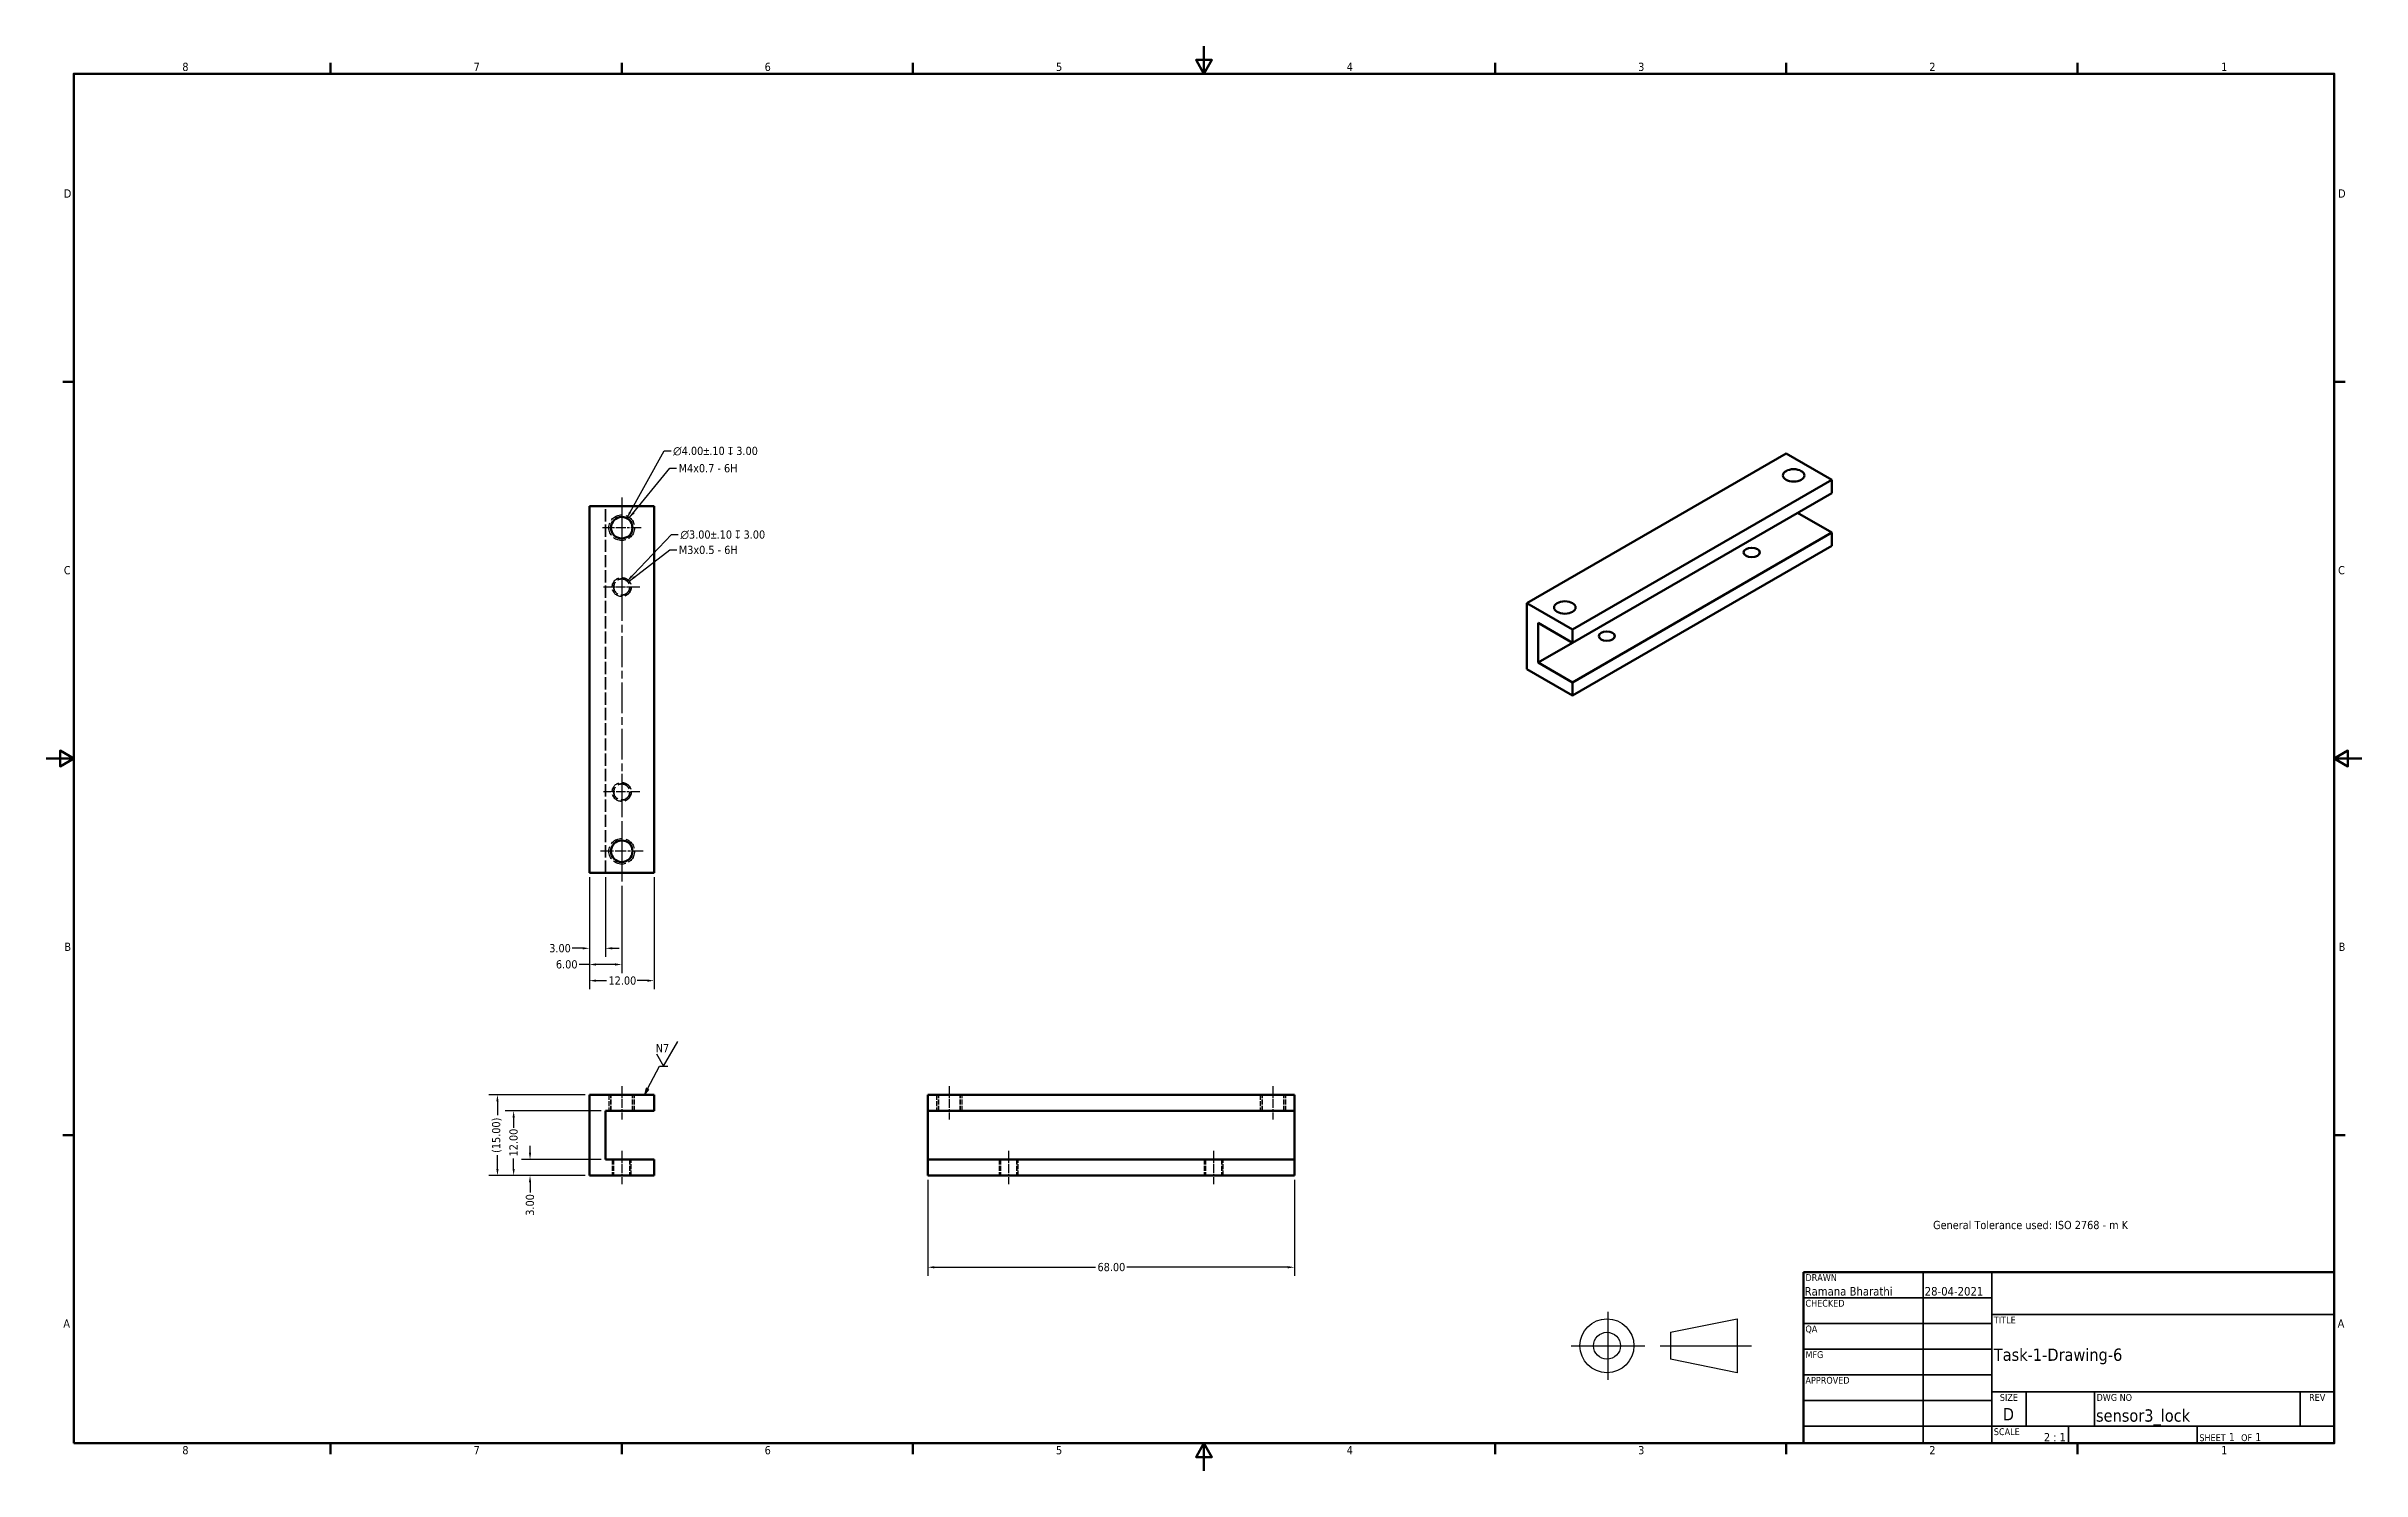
# Model space of a CAD drawing. Header units: millimetres. Extents: x 1 to 431, y 8 to 272.
import ezdxf
from ezdxf.enums import TextEntityAlignment as Align

# ---------------------------------------------------------------- set-up
doc = ezdxf.new("R2010")
doc.units = ezdxf.units.MM
doc.header["$LTSCALE"] = 0.5
doc.linetypes.add('CHAIN', pattern=[0.7087, 0.4724, -0.0591, 0.1181, -0.0591])
doc.linetypes.add('DASHED', pattern=[0.2067, 0.1654, -0.0413])
for name, color, linetype, lineweight in [('Border (ANSI)', 7, 'Continuous', 70), ('Center Mark (ANSI)', 7, 'Continuous', 25), ('Centerline (ANSI)', 7, 'Continuous', 25), ('Dimension (ANSI)', 7, 'Continuous', 25), ('Hidden (ANSI)', 7, 'DASHED', 35), ('Hidden Narrow (ANSI)', 7, 'DASHED', 25), ('Sketch Geometry (ANSI)', 7, 'Continuous', 25), ('Symbol (ANSI)', 7, 'Continuous', 25), ('Title (ANSI)', 7, 'Continuous', 50), ('Visible (ANSI)', 7, 'Continuous', 50)]:
    doc.layers.add(name, color=color, linetype=linetype, lineweight=lineweight)
doc.styles.add('Note Text (ANSI)', font='tahoma.ttf')
doc.styles.add('Text Style30', font='tahoma.ttf')
doc.styles.add('Text Style38', font='tahoma.ttf')
doc.styles.add('Text Style39', font='tahoma.ttf')
doc.dimstyles.new('Default - mm (ANSI)', dxfattribs={"dimscale": 0.5, "dimtxt": 3.048, "dimasz": 2.5, "dimexe": 3.175, "dimexo": 1.6002, "dimgap": 0.8, "dimtad": 0, "dimtoh": 1, "dimrnd": 1e-08, "dimzin": 4, "dimdsep": 46, "dimtxsty": 'Note Text (ANSI)', "dimcen": 0.09, "dimdle": 10, "dimclrd": 256, "dimclre": 256, "dimclrt": 256, "dimadec": 1, "dimazin": 1, "dimtfac": 1, "dimtofl": 0, "dimtmove": 0, "dimatfit": 3, "dimfxl": 1, "dimtolj": 1, "dimtzin": 4, "dimlwd": -1, "dimlwe": -1, "dimarcsym": 0})
doc.dimstyles.new('Default - mm (ANSI)$7', dxfattribs={"dimscale": 0.5, "dimtxt": 3.048, "dimasz": 2.5, "dimexe": 3.175, "dimexo": 1.6002, "dimgap": 0.8, "dimtad": 0, "dimtoh": 1, "dimrnd": 1e-08, "dimzin": 4, "dimdsep": 46, "dimtxsty": 'Note Text (ANSI)', "dimcen": 0.09, "dimdle": 10, "dimclrd": 256, "dimclre": 256, "dimclrt": 256, "dimadec": 1, "dimazin": 1, "dimtfac": 1, "dimtofl": 0, "dimtmove": 0, "dimatfit": 3, "dimfxl": 1, "dimtolj": 1, "dimtzin": 4, "dimlwd": -1, "dimlwe": -1, "dimarcsym": 0})

# ---------------------------------------------------------------- blocks, each defined once
blk = doc.blocks.new('Borders Default Border')
at = {"layer": 'Border (ANSI)'}
for p, q in [((107.95, 533.4), (107.95, 537.46)), ((215.9, 533.4), (215.9, 537.46)), ((323.85, 533.4), (323.85, 537.46)), ((539.75, 533.4), (539.75, 537.46)), ((647.7, 533.4), (647.7, 537.46)), ((755.65, 533.4), (755.65, 537.46)), ((12.7, 419.1), (8.64, 419.1)), ((850.9, 419.1), (854.96, 419.1)), ((12.7, 139.7), (8.64, 139.7)), ((850.9, 139.7), (854.96, 139.7)), ((107.95, 25.4), (107.95, 21.34)), ((215.9, 25.4), (215.9, 21.34)), ((323.85, 25.4), (323.85, 21.34)), ((539.75, 25.4), (539.75, 21.34)), ((647.7, 25.4), (647.7, 21.34)), ((755.65, 25.4), (755.65, 21.34))]:
    blk.add_line(p, q, dxfattribs=at)
at = {"layer": 'Border (ANSI)', "flags": 128}
for points in [[(431.8, 543.56), (431.8, 533.4), (428.87, 538.48), (434.73, 538.48), (431.8, 533.4)], [(12.7, 25.4), (12.7, 533.4), (850.9, 533.4), (850.9, 25.4), (12.7, 25.4)], [(2.54, 279.4), (12.7, 279.4), (7.62, 282.33), (7.62, 276.47), (12.7, 279.4)], [(861.06, 279.4), (850.9, 279.4), (855.98, 282.33), (855.98, 276.47), (850.9, 279.4)], [(431.8, 15.24), (431.8, 25.4), (428.87, 20.32), (434.73, 20.32), (431.8, 25.4)]]:
    blk.add_lwpolyline(points, dxfattribs=at)
at = {"layer": 'Border (ANSI)', "char_height": 3.05, "attachment_point": 7, "style": 'Note Text (ANSI)'}
for s, insert in [('8', (52.98, 534.35)), ('7', (160.98, 534.42)), ('6', (268.9, 534.35)), ('5', (376.93, 534.35)), ('4', (484.71, 534.42)), ('3', (592.78, 534.35)), ('2', (700.75, 534.42)), ('1', (808.94, 534.42)), ('D', (9.04, 487.43)), ('D', (852.32, 487.43)), ('C', (9.04, 347.67)), ('C', (852.32, 347.67)), ('B', (9.23, 208.03)), ('B', (852.51, 208.03)), ('A', (8.86, 68.33)), ('A', (852.14, 68.33)), ('8', (52.98, 21.27)), ('7', (160.98, 21.34)), ('6', (268.9, 21.27)), ('5', (376.93, 21.27)), ('4', (484.71, 21.34)), ('3', (592.78, 21.27)), ('2', (700.75, 21.34)), ('1', (808.94, 21.34))]:
    blk.add_mtext(s, dxfattribs=dict(at, insert=insert))
blk = doc.blocks.new('Title Blocks ANSI - Large')
at = {"layer": 'Title (ANSI)'}
for p, q in [((127, 189.23), (127, 125.73)), ((323.85, 189.23), (127, 189.23)), ((323.85, 125.73), (323.85, 189.23)), ((127, 125.73), (323.85, 125.73))]:
    blk.add_line(p, q, dxfattribs=at)
at = {"layer": 'Title (ANSI)', "lineweight": 35}
for p, q in [((171.45, 125.73), (171.45, 189.23)), ((196.85, 125.73), (196.85, 189.23)), ((127, 179.7), (196.85, 179.7)), ((196.85, 173.48), (323.85, 173.48)), ((127, 170.18), (196.85, 170.18)), ((127, 160.65), (196.85, 160.65)), ((127, 151.13), (196.85, 151.13)), ((127, 141.6), (196.85, 141.6)), ((323.85, 144.78), (196.85, 144.78)), ((209.55, 132.08), (209.55, 144.78)), ((234.95, 132.08), (234.95, 144.78)), ((311.15, 132.08), (311.15, 144.78)), ((196.85, 132.08), (127, 132.08)), ((323.85, 132.08), (196.85, 132.08)), ((225.3, 132.08), (225.3, 125.73)), ((273.05, 132.08), (273.05, 125.73))]:
    blk.add_line(p, q, dxfattribs=at)
at = {"layer": 'Title (ANSI)', "style": 'Text Style38'}
for s, p in [('DRAWN', (127.76, 188.47)), ('CHECKED', (127.76, 178.94)), ('TITLE', (197.61, 172.72)), ('QA', (127.76, 169.42)), ('MFG', (127.76, 159.89)), ('APPROVED', (127.76, 150.37)), ('DWG NO', (235.71, 144.02)), ('SCALE', (197.61, 131.32))]:
    blk.add_text(s, height=2.54, dxfattribs=at).set_placement(p, align=Align.TOP_LEFT)
for s, p in [('SIZE', (203.2, 144.02)), ('REV', (317.5, 144.02))]:
    blk.add_text(s, height=2.54, dxfattribs=at).set_placement(p, align=Align.TOP_CENTER)
at = {"layer": 'Title (ANSI)', "insert": (273.81, 126.49), "char_height": 3.048, "attachment_point": 7, "style": 'Note Text (ANSI)'}
blk.add_mtext('\\fTahoma|b0|i0;\\H2.5400;SHEET\\fTahoma|b0|i0;\\H3.0480; 1  \\fTahoma|b0|i0;\\H2.5400;OF\\fTahoma|b0|i0;\\H3.0480; 1 ', dxfattribs=at)
at = {"layer": 'Title (ANSI)'}
for tag, p, height, style in [('AUTHOR_001', (127.44, 180.53), 3.17, 'Text Style39'), ('CREATION_DATE_001', (171.98, 180.54), 3.17, 'Text Style39'), ('TITLE_001', (197.61, 156.32), 4.57, 'Text Style30'), ('Sheet_Size_001', (200.93, 134.24), 4.57, 'Text Style30'), ('PART_NUMBER_001', (235.51, 133.76), 4.57, 'Text Style30'), ('Initial_View_Scale_001', (216.2, 126.49), 3.05, 'Note Text (ANSI)')]:
    blk.add_attdef(tag, p, '', height=height, dxfattribs=dict(at, style=style))
at = {"layer": 'Title (ANSI)', "style": 'Text Style39'}
for tag, p in [('COMPANY', (260.35, 181.36)), ('REVISION_NUMBER', (317.5, 136.52))]:
    blk.add_attdef(tag, text='', height=3.17, dxfattribs=at).set_placement(p, align=Align.MIDDLE_CENTER)
for tag, p in [('CHECKED_BY', (127.76, 170.94)), ('CHECKED_DATE', (172.21, 170.94)), ('MFG_APPROVED_BY', (127.76, 151.89)), ('MFG_APPROVED_DATE', (172.21, 151.89)), ('ENG_APPROVED_BY', (127.76, 142.37)), ('ENG_APPROVAL_DATE', (172.21, 142.37))]:
    blk.add_attdef(tag, text='', height=3.17, dxfattribs=at).set_placement(p, align=Align.BOTTOM_LEFT)
blk = doc.blocks.new('3rd angle projection')
at = {"layer": 'Sketch Geometry (ANSI)'}
for p, q in [((-19.79, 12.57), (-19.79, -12.57)), ((3.43, 5.01), (28.05, 10.01)), ((28.05, 10.01), (28.05, -9.99)), ((-33.45, 0.01), (-6.14, 0.01)), ((-0.41, 0), (33.45, 0)), ((3.43, 5.01), (3.43, -4.99)), ((28.05, -9.99), (3.43, -4.99))]:
    blk.add_line(p, q, dxfattribs=at)
for radius in [10, 5]:
    blk.add_circle((-20.18, 0.01), radius, dxfattribs=at)
blk = doc.blocks.new('Surface Texture Identifier1')
at = {"layer": 'Symbol (ANSI)'}
for p, q in [((231.45, 165.29), (236.73, 174.43)), ((225.46, 156.91), (229.86, 165.28)), ((228.81, 169.86), (231.45, 165.29)), ((229.86, 165.28), (233.04, 165.28)), ((225.02, 157.15), (224.29, 154.7)), ((225.46, 156.91), (224.29, 154.7)), ((224.29, 154.7), (225.9, 156.68)), ((225.9, 156.68), (225.02, 157.15))]:
    blk.add_line(p, q, dxfattribs=at)
at = {"layer": 'Symbol (ANSI)', "flags": 128}
blk.add_lwpolyline([(225.02, 157.15), (224.29, 154.7), (225.9, 156.68), (225.02, 157.15)], dxfattribs=at)
at = {"layer": 'Symbol (ANSI)'}
blk.add_solid([(225.02, 157.15), (224.29, 154.7), (225.9, 156.68), (225.02, 157.15)], dxfattribs=at)
at = {"layer": 'Symbol (ANSI)', "insert": (228.5, 170.47), "char_height": 3.048, "attachment_point": 7, "style": 'Note Text (ANSI)'}
blk.add_mtext('N7', dxfattribs=at)
blk = doc.blocks.new('*D8')
at = {"layer": 'Defpoints', "color": 0, "transparency": 16777216}
for p in [(90.95, 65.35), (104.95, 65.35), (101.95, 62.35)]:
    blk.add_point(p, dxfattribs=at)
at = {"layer": 'Dimension (ANSI)', "transparency": 16777216}
for p, q in [((104.15, 65.35), (89.36, 65.35)), ((90.95, 66.6), (90.95, 67.85)), ((101.15, 62.35), (89.36, 62.35)), ((90.95, 61.1), (90.95, 59.19))]:
    blk.add_line(p, q, dxfattribs=at)
for points in [[(90.74, 66.6), (91.16, 66.6), (90.95, 65.35)], [(90.74, 61.1), (91.16, 61.1), (90.95, 62.35)]]:
    blk.add_solid(points, dxfattribs=at)
at = {"layer": 'Dimension (ANSI)', "transparency": 16777216, "insert": (90.16, 54.91), "char_height": 1.524, "attachment_point": 1, "rotation": 90, "style": 'Note Text (ANSI)'}
blk.add_mtext('\\A1;3.00', dxfattribs=at)
blk = doc.blocks.new('*D9')
at = {"layer": 'Defpoints', "color": 0, "transparency": 16777216}
for p in [(87.91, 74.35), (104.95, 74.35), (101.95, 62.35)]:
    blk.add_point(p, dxfattribs=at)
at = {"layer": 'Dimension (ANSI)', "transparency": 16777216}
for p, q in [((104.15, 74.35), (86.32, 74.35)), ((87.91, 73.1), (87.91, 71.2)), ((87.91, 63.6), (87.91, 65.5)), ((101.15, 62.35), (86.32, 62.35))]:
    blk.add_line(p, q, dxfattribs=at)
for points in [[(87.7, 73.1), (88.12, 73.1), (87.91, 74.35)], [(87.7, 63.6), (88.12, 63.6), (87.91, 62.35)]]:
    blk.add_solid(points, dxfattribs=at)
at = {"layer": 'Dimension (ANSI)', "transparency": 16777216, "insert": (87.12, 65.9), "char_height": 1.524, "attachment_point": 1, "rotation": 90, "style": 'Note Text (ANSI)'}
blk.add_mtext('\\A1;12.00', dxfattribs=at)
blk = doc.blocks.new('*D10')
at = {"layer": 'Defpoints', "color": 0, "transparency": 16777216}
for p in [(84.91, 77.35), (101.95, 77.35), (101.95, 62.35)]:
    blk.add_point(p, dxfattribs=at)
at = {"layer": 'Dimension (ANSI)', "transparency": 16777216}
for p, q in [((101.15, 77.35), (83.32, 77.35)), ((84.91, 76.1), (84.91, 73.55)), ((84.91, 63.6), (84.91, 66.15)), ((101.15, 62.35), (83.32, 62.35))]:
    blk.add_line(p, q, dxfattribs=at)
for points in [[(84.7, 76.1), (85.12, 76.1), (84.91, 77.35)], [(84.7, 63.6), (85.12, 63.6), (84.91, 62.35)]]:
    blk.add_solid(points, dxfattribs=at)
at = {"layer": 'Dimension (ANSI)', "transparency": 16777216, "insert": (83.9, 66.55), "char_height": 1.524, "attachment_point": 1, "rotation": 90, "style": 'Note Text (ANSI)'}
blk.add_mtext('\\A1;(15.00)', dxfattribs=at)
blk = doc.blocks.new('*D11')
at = {"layer": 'Defpoints', "color": 0, "transparency": 16777216}
for p in [(101.95, 118.5), (104.95, 118.5), (104.95, 104.5)]:
    blk.add_point(p, dxfattribs=at)
at = {"layer": 'Dimension (ANSI)', "transparency": 16777216}
for p, q in [((101.95, 117.7), (101.95, 102.91)), ((104.95, 117.7), (104.95, 102.91)), ((100.7, 104.5), (98.79, 104.5)), ((106.2, 104.5), (107.45, 104.5))]:
    blk.add_line(p, q, dxfattribs=at)
for points in [[(100.7, 104.71), (100.7, 104.29), (101.95, 104.5)], [(106.2, 104.71), (106.2, 104.29), (104.95, 104.5)]]:
    blk.add_solid(points, dxfattribs=at)
at = {"layer": 'Dimension (ANSI)', "transparency": 16777216, "insert": (94.51, 105.29), "char_height": 1.524, "attachment_point": 1, "style": 'Note Text (ANSI)'}
blk.add_mtext('\\A1;3.00', dxfattribs=at)
blk = doc.blocks.new('*D12')
at = {"layer": 'Defpoints', "color": 0, "transparency": 16777216}
for p in [(101.95, 118.5), (107.95, 116.91), (107.95, 101.5)]:
    blk.add_point(p, dxfattribs=at)
at = {"layer": 'Dimension (ANSI)', "transparency": 16777216}
for p, q in [((101.95, 117.7), (101.95, 99.91)), ((107.95, 116.11), (107.95, 99.91)), ((101.95, 101.5), (100.05, 101.5)), ((106.7, 101.5), (103.2, 101.5))]:
    blk.add_line(p, q, dxfattribs=at)
for points in [[(103.2, 101.71), (103.2, 101.29), (101.95, 101.5)], [(106.7, 101.71), (106.7, 101.29), (107.95, 101.5)]]:
    blk.add_solid(points, dxfattribs=at)
at = {"layer": 'Dimension (ANSI)', "transparency": 16777216, "insert": (95.75, 102.29), "char_height": 1.524, "attachment_point": 1, "style": 'Note Text (ANSI)'}
blk.add_mtext('\\A1;6.00', dxfattribs=at)
blk = doc.blocks.new('*D13')
at = {"layer": 'Defpoints', "color": 0, "transparency": 16777216}
for p in [(101.95, 118.5), (113.95, 118.5), (113.95, 98.5)]:
    blk.add_point(p, dxfattribs=at)
at = {"layer": 'Dimension (ANSI)', "transparency": 16777216}
for p, q in [((101.95, 117.7), (101.95, 96.91)), ((113.95, 117.7), (113.95, 96.91)), ((103.2, 98.5), (105.1, 98.5)), ((112.7, 98.5), (110.8, 98.5))]:
    blk.add_line(p, q, dxfattribs=at)
for points in [[(103.2, 98.71), (103.2, 98.29), (101.95, 98.5)], [(112.7, 98.71), (112.7, 98.29), (113.95, 98.5)]]:
    blk.add_solid(points, dxfattribs=at)
at = {"layer": 'Dimension (ANSI)', "transparency": 16777216, "insert": (105.5, 99.29), "char_height": 1.524, "attachment_point": 1, "style": 'Note Text (ANSI)'}
blk.add_mtext('\\A1;12.00', dxfattribs=at)
blk = doc.blocks.new('*D14')
at = {"layer": 'Defpoints', "color": 0, "transparency": 16777216}
for p in [(164.68, 62.35), (232.68, 62.35), (232.68, 45.35)]:
    blk.add_point(p, dxfattribs=at)
at = {"layer": 'Dimension (ANSI)', "transparency": 16777216}
for p, q in [((164.68, 61.55), (164.68, 43.76)), ((232.68, 61.55), (232.68, 43.76)), ((165.93, 45.35), (195.76, 45.35)), ((231.43, 45.35), (201.6, 45.35))]:
    blk.add_line(p, q, dxfattribs=at)
for points in [[(165.93, 45.56), (165.93, 45.14), (164.68, 45.35)], [(231.43, 45.56), (231.43, 45.14), (232.68, 45.35)]]:
    blk.add_solid(points, dxfattribs=at)
at = {"layer": 'Dimension (ANSI)', "transparency": 16777216, "insert": (196.16, 46.15), "char_height": 1.524, "attachment_point": 1, "style": 'Note Text (ANSI)'}
blk.add_mtext('\\A1;68.00', dxfattribs=at)

msp = doc.modelspace()

# ---------------------------------------------------------------- linework, layer by layer
at = {"layer": 'Center Mark (ANSI)', "linetype": 'CHAIN', "ltscale": 7.971688}
for p, q in [((107.95, 186.085), (107.95, 178.91)), ((111.538, 182.497), (104.363, 182.497))]:
    msp.add_line(p, q, dxfattribs=at)
at = {"layer": 'Center Mark (ANSI)', "linetype": 'CHAIN', "ltscale": 7.461716}
for p, q in [((107.95, 174.855), (107.95, 168.139)), ((111.308, 171.497), (104.592, 171.497)), ((111.308, 133.497), (104.592, 133.497)), ((107.95, 136.855), (107.95, 130.139))]:
    msp.add_line(p, q, dxfattribs=at)
at = {"layer": 'Center Mark (ANSI)', "linetype": 'CHAIN', "ltscale": 6.860638}
for p, q in [((107.95, 174.585), (107.95, 168.41)), ((111.038, 171.497), (104.863, 171.497))]:
    msp.add_line(p, q, dxfattribs=at)
at = {"layer": 'Center Mark (ANSI)', "linetype": 'CHAIN', "ltscale": 8.813865}
for p, q in [((107.95, 126.464), (107.95, 118.531)), ((111.917, 122.497), (103.984, 122.497))]:
    msp.add_line(p, q, dxfattribs=at)
at = {"layer": 'Centerline (ANSI)', "linetype": 'CHAIN', "ltscale": 24.192183}
msp.add_line((107.95, 188.085), (107.95, 116.91), dxfattribs=at)
at = {"layer": 'Centerline (ANSI)', "linetype": 'CHAIN', "ltscale": 6.860638}
for p, q in [((107.95, 78.938), (107.95, 72.763)), ((168.684, 78.938), (168.684, 72.763)), ((228.684, 78.938), (228.684, 72.763)), ((107.95, 66.938), (107.95, 60.763)), ((179.684, 66.938), (179.684, 60.763)), ((217.684, 66.938), (217.684, 60.763))]:
    msp.add_line(p, q, dxfattribs=at)
at = {"layer": 'Hidden (ANSI)', "ltscale": 27.414932}
msp.add_line((104.95, 118.497), (104.95, 186.497), dxfattribs=at)
at = {"layer": 'Hidden (ANSI)', "ltscale": 11.42808}
for p, q in [((105.95, 74.35), (105.95, 77.35)), ((109.95, 74.35), (109.95, 77.35)), ((166.684, 74.35), (166.684, 77.35)), ((170.684, 74.35), (170.684, 77.35)), ((226.684, 74.35), (226.684, 77.35)), ((230.684, 74.35), (230.684, 77.35)), ((106.45, 65.35), (106.45, 62.35)), ((109.45, 65.35), (109.45, 62.35)), ((178.184, 65.35), (178.184, 62.35)), ((181.184, 65.35), (181.184, 62.35)), ((216.184, 65.35), (216.184, 62.35)), ((219.184, 65.35), (219.184, 62.35))]:
    msp.add_line(p, q, dxfattribs=at)
at = {"layer": 'Hidden (ANSI)', "ltscale": 30.397606}
for centre in [(107.95, 171.497), (107.95, 133.497)]:
    msp.add_circle(centre, 1.5, dxfattribs=at)
at = {"layer": 'Hidden Narrow (ANSI)', "ltscale": 11.42808}
for p, q in [((105.571, 77.35), (105.571, 74.35)), ((110.329, 74.35), (110.329, 77.35)), ((166.305, 77.35), (166.305, 74.35)), ((171.063, 74.35), (171.063, 77.35)), ((226.305, 77.35), (226.305, 74.35)), ((231.063, 74.35), (231.063, 77.35)), ((106.18, 65.35), (106.18, 62.35)), ((109.721, 62.35), (109.721, 65.35)), ((177.914, 65.35), (177.914, 62.35)), ((181.455, 62.35), (181.455, 65.35)), ((215.914, 65.35), (215.914, 62.35)), ((219.455, 62.35), (219.455, 65.35))]:
    msp.add_line(p, q, dxfattribs=at)
at = {"layer": 'Hidden Narrow (ANSI)', "ltscale": 28.926363}
for centre in [(107.95, 182.497), (107.95, 122.497)]:
    msp.add_circle(centre, 2.379, dxfattribs=at)
at = {"layer": 'Hidden Narrow (ANSI)', "ltscale": 26.909481}
for centre in [(107.95, 171.497), (107.95, 133.497)]:
    msp.add_circle(centre, 1.77, dxfattribs=at)
at = {"layer": 'Visible (ANSI)'}
for p, q in [((323.811, 196.281), (275.728, 168.52)), ((332.297, 191.382), (323.811, 196.281)), ((284.213, 163.621), (332.297, 191.382)), ((284.213, 161.171), (332.297, 188.932)), ((332.297, 188.932), (332.297, 191.382)), ((101.95, 186.497), (101.95, 118.497)), ((113.95, 186.497), (101.95, 186.497)), ((113.95, 118.497), (113.95, 186.497)), ((325.933, 185.258), (332.297, 181.584)), ((332.297, 181.584), (284.213, 153.823)), ((332.297, 179.134), (332.297, 181.584)), ((284.213, 151.373), (332.297, 179.134)), ((275.728, 168.52), (284.213, 163.621)), ((275.728, 156.272), (275.728, 168.52)), ((277.849, 164.845), (284.213, 161.171)), ((277.849, 157.497), (277.849, 164.845)), ((284.213, 161.171), (284.213, 163.621)), ((284.213, 161.171), (277.849, 157.497)), ((275.728, 156.272), (284.213, 151.373)), ((284.213, 153.823), (277.849, 157.497)), ((284.213, 151.373), (284.213, 153.823)), ((101.95, 118.497), (113.95, 118.497)), ((101.95, 77.35), (113.95, 77.35)), ((101.95, 62.35), (101.95, 77.35)), ((113.95, 74.35), (113.95, 77.35)), ((164.684, 74.35), (164.684, 77.35)), ((164.684, 77.35), (232.684, 77.35)), ((232.684, 74.35), (232.684, 77.35)), ((104.95, 74.35), (113.95, 74.35)), ((104.95, 65.35), (104.95, 74.35)), ((164.684, 74.35), (232.684, 74.35)), ((164.684, 65.35), (164.684, 74.35)), ((232.684, 74.35), (232.684, 65.35)), ((113.95, 65.35), (104.95, 65.35)), ((113.95, 62.35), (113.95, 65.35)), ((232.684, 65.35), (164.684, 65.35)), ((164.684, 62.35), (164.684, 65.35)), ((232.684, 62.35), (232.684, 65.35)), ((101.95, 62.35), (113.95, 62.35)), ((164.684, 62.35), (232.684, 62.35))]:
    msp.add_line(p, q, dxfattribs=at)
for centre in [(107.95, 182.497), (107.95, 122.497)]:
    msp.add_circle(centre, 2, dxfattribs=at)
for centre, major_axis in [((325.226, 192.198), (-2, 0)), ((317.447, 177.909), (-1.5, 0)), ((282.799, 167.703), (-2, 0)), ((290.577, 162.396), (-1.5, 0))]:
    msp.add_ellipse(centre, major_axis=major_axis, ratio=0.5773503, dxfattribs=at)

# ---------------------------------------------------------------- block references
at = {"xscale": 0.5, "yscale": 0.5, "zscale": 0.5}
for name, p in [('Borders Default Border', (0, 0)), ('3rd angle projection', (300.694, 30.786))]:
    msp.add_blockref(name, p, dxfattribs=at)
msp.add_blockref('Title Blocks ANSI - Large', (263.525, -50.165), dxfattribs=at).add_auto_attribs({'AUTHOR_001': 'Ramana Bharathi', 'CREATION_DATE_001': '28-04-2021', 'PART_NUMBER_001': 'sensor3_lock', 'TITLE_001': 'Task-1-Drawing-6', 'Sheet_Size_001': 'D', 'Initial_View_Scale_001': '2 : 1'})
at = {"layer": 'Symbol (ANSI)', "xscale": 0.5, "yscale": 0.5, "zscale": 0.5}
msp.add_blockref('Surface Texture Identifier1', (0, 0), dxfattribs=at)

# ---------------------------------------------------------------- texts
at = {"layer": 'Symbol (ANSI)', "char_height": 1.524, "width": 17.87042, "attachment_point": 1, "line_spacing_factor": 0.5334, "style": 'Note Text (ANSI)'}
for s, insert in [('{\\fTahoma|b0|i0;\\H1.5240;\\fAIGDT|b0|i0;\\H1.5240;n\\fTahoma|b0|i0;\\H1.5240;4.00\\fAIGDT|b0|i0;\\H1.5240;`\\fTahoma|b0|i0;\\H1.5240;.10\\fTahoma|b0|i0;\\H1.5240; \\fAIGDT|b0|i0;\\H1.5240;x\\fTahoma|b0|i0;\\H1.5240; 3.00}', (117.485, 197.514)), ('{\\fTahoma|b0|i0;\\H1.5240;\\fAIGDT|b0|i0;\\H1.5240;n\\fTahoma|b0|i0;\\H1.5240;3.00\\fAIGDT|b0|i0;\\H1.5240;`\\fTahoma|b0|i0;\\H1.5240;.10\\fTahoma|b0|i0;\\H1.5240; \\fAIGDT|b0|i0;\\H1.5240;x\\fTahoma|b0|i0;\\H1.5240; 3.00}', (118.837, 181.999))]:
    msp.add_mtext(s, dxfattribs=dict(at, insert=insert))
at = {"layer": 'Symbol (ANSI)', "char_height": 1.524, "attachment_point": 1, "style": 'Note Text (ANSI)'}
for s, insert, width in [('{M4x0.7 - 6H}', (118.503, 194.299), 11.46073), ('{M3x0.5 - 6H}', (118.543, 179.151), 11.46073), ('{\\fTahoma|b0|i0;General Tolerance used: ISO 2768 - m K}', (351.073, 53.95), 38.63171)]:
    msp.add_mtext(s, dxfattribs=dict(at, insert=insert, width=width))

# ---------------------------------------------------------------- dimensions: what is measured, and where the dimension line sits
at = {"layer": 'Dimension (ANSI)'}
for base, p1, p2, angle, override, picture, middle in [((104.95, 104.497), (101.95, 118.497), (104.95, 118.497), 180, {"dimgap": 0.8, "dimtoh": 0, "dimdec": 2, "dimtol": 0, "dimlim": 0, "dimtp": 0, "dimtm": 0, "dimtdec": 2, "dimatfit": 1}, '*D11', (96.451, 104.497)), ((107.95, 101.497), (101.95, 118.497), (107.95, 116.91), 180, {"dimgap": 0.8, "dimtoh": 0, "dimdec": 2, "dimtol": 0, "dimlim": 0, "dimtp": 0, "dimtm": 0, "dimtdec": 2, "dimatfit": 2}, '*D12', (97.701, 101.497)), ((113.95, 98.497), (101.95, 118.497), (113.95, 118.497), 180, {"dimgap": 0.8, "dimtoh": 0, "dimdec": 2, "dimtol": 0, "dimlim": 0, "dimtp": 0, "dimtm": 0, "dimtdec": 2, "dimatfit": 1}, '*D13', (107.95, 98.497)), ((87.912, 74.35), (101.95, 62.35), (104.95, 74.35), 90, {"dimgap": 0.8, "dimtoh": 0, "dimdec": 2, "dimtol": 0, "dimlim": 0, "dimtp": 0, "dimtm": 0, "dimtdec": 2, "dimatfit": 1}, '*D9', (87.912, 68.35)), ((90.95, 65.35), (101.95, 62.35), (104.95, 65.35), 90, {"dimgap": 0.8, "dimtoh": 0, "dimdec": 2, "dimtol": 0, "dimlim": 0, "dimtp": 0, "dimtm": 0, "dimtdec": 2, "dimatfit": 1}, '*D8', (90.95, 56.851)), ((232.684, 45.35), (164.684, 62.35), (232.684, 62.35), 180, {"dimgap": 0.8, "dimtoh": 0, "dimdec": 2, "dimtol": 0, "dimlim": 0, "dimtp": 0, "dimtm": 0, "dimtdec": 2, "dimatfit": 1}, '*D14', (198.684, 45.35))]:
    dim = msp.add_linear_dim(base=base, p1=p1, p2=p2, angle=angle, dimstyle='Default - mm (ANSI)', override=override, dxfattribs=at)
    dim.commit()
    dim.dimension.update_dxf_attribs({"geometry": picture, "text_midpoint": middle, "dimtype": 160})
dim = msp.add_linear_dim(base=(84.912, 77.35), p1=(101.95, 62.35), p2=(101.95, 77.35), angle=90, text='(<>)', dimstyle='Default - mm (ANSI)', override={"dimgap": 0.8, "dimtoh": 0, "dimdec": 2, "dimtol": 0, "dimlim": 0, "dimtp": 0, "dimtm": 0, "dimtdec": 2, "dimatfit": 1}, dxfattribs=at)
dim.commit()
dim.dimension.update_dxf_attribs({"geometry": '*D10', "text_midpoint": (84.912, 69.85), "dimtype": 160})

# ---------------------------------------------------------------- leaders
at = {"layer": 'Symbol (ANSI)', "annotation_type": 0, "has_hookline": 1, "hookline_direction": 0}
for points, text_width in [([(108.878, 184.269), (115.835, 196.752), (117.085, 196.752)], 17.655), ([(109.418, 184.369), (116.853, 193.537), (118.103, 193.537)], 11.043), ([(108.949, 172.616), (117.187, 181.237), (118.437, 181.237)], 17.655), ([(109.337, 172.597), (116.893, 178.389), (118.143, 178.389)], 11.043)]:
    msp.add_leader(points, dimstyle='Default - mm (ANSI)$7', override={"dimtad": 0}, dxfattribs=dict(at, text_width=text_width))

doc.saveas('drawing.dxf')
